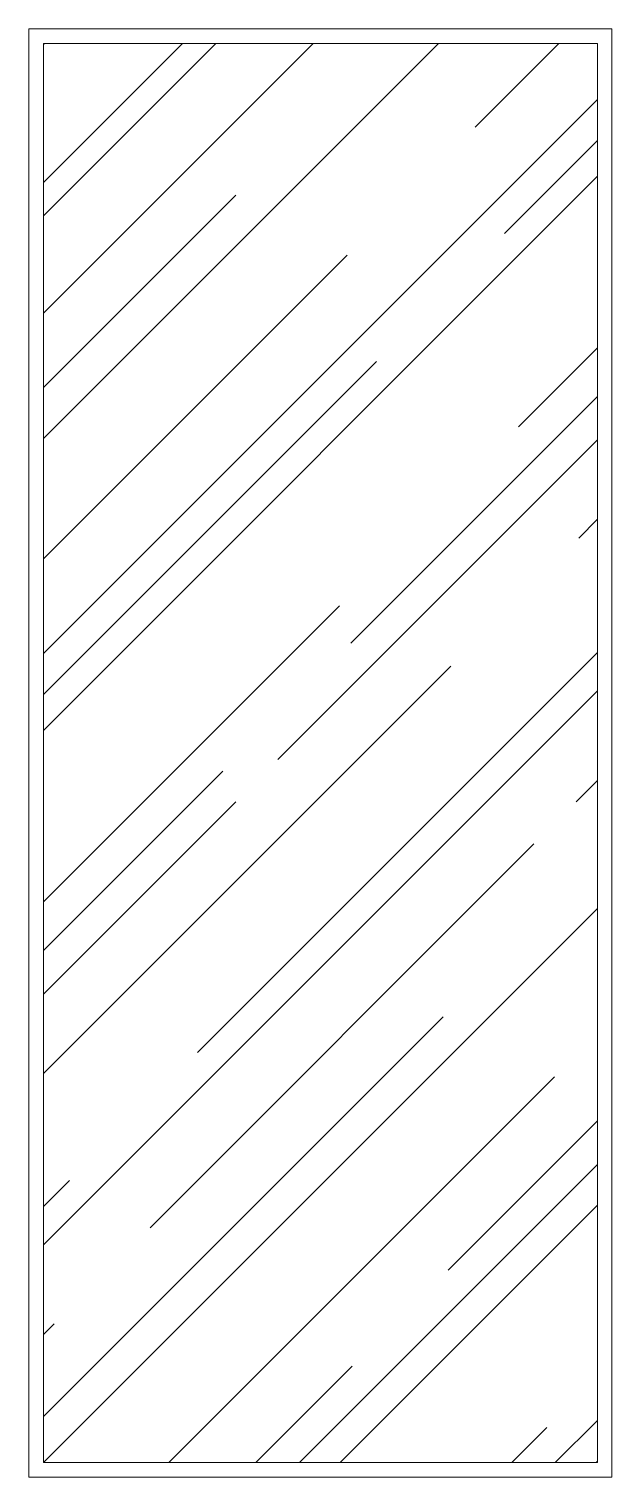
# Model space of a CAD drawing. Header units: millimetres. Extents: x 0 to 403, y 0 to 1000.
import ezdxf

# ---------------------------------------------------------------- set-up
doc = ezdxf.new("R2010")
doc.units = ezdxf.units.MM
doc.header["$MEASUREMENT"] = 0
doc.layers.add('LH-HATCH', color=8, linetype='Continuous', lineweight=0)
doc.layers.add('LH-NOITHAT', color=153, linetype='Continuous', lineweight=9)

msp = doc.modelspace()

# ---------------------------------------------------------------- hatches: boundary and pattern name
at = {"layer": 'LH-HATCH', "ltscale": 20}
h = msp.add_hatch(dxfattribs=at)
h.set_pattern_fill('AR-RROOF', color=256, scale=125, angle=45)
h.set_pattern_definition([(45, (10, 10), (106.066, 282.843), [1875, -250, 625, -125]), (45, (83.36, 171.75), (-205.945, 29.168), [375, -41.25, 750, -93.75]), (45, (-20.94, 129.324), (400.399, 518.8396), [1000, -175, 500, -125])])
h.paths.add_polyline_path([(10, 990), (392.7, 990), (392.7, 10), (10, 10)])

# ---------------------------------------------------------------- linework, layer by layer
at = {"layer": 'LH-NOITHAT', "ltscale": 20}
for points in [[(0, 1000), (402.7, 1000), (402.7, 0), (0, 0)], [(10, 990), (392.7, 990), (392.7, 10), (10, 10)]]:
    msp.add_lwpolyline(points, close=True, dxfattribs=at)

doc.saveas('drawing.dxf')
